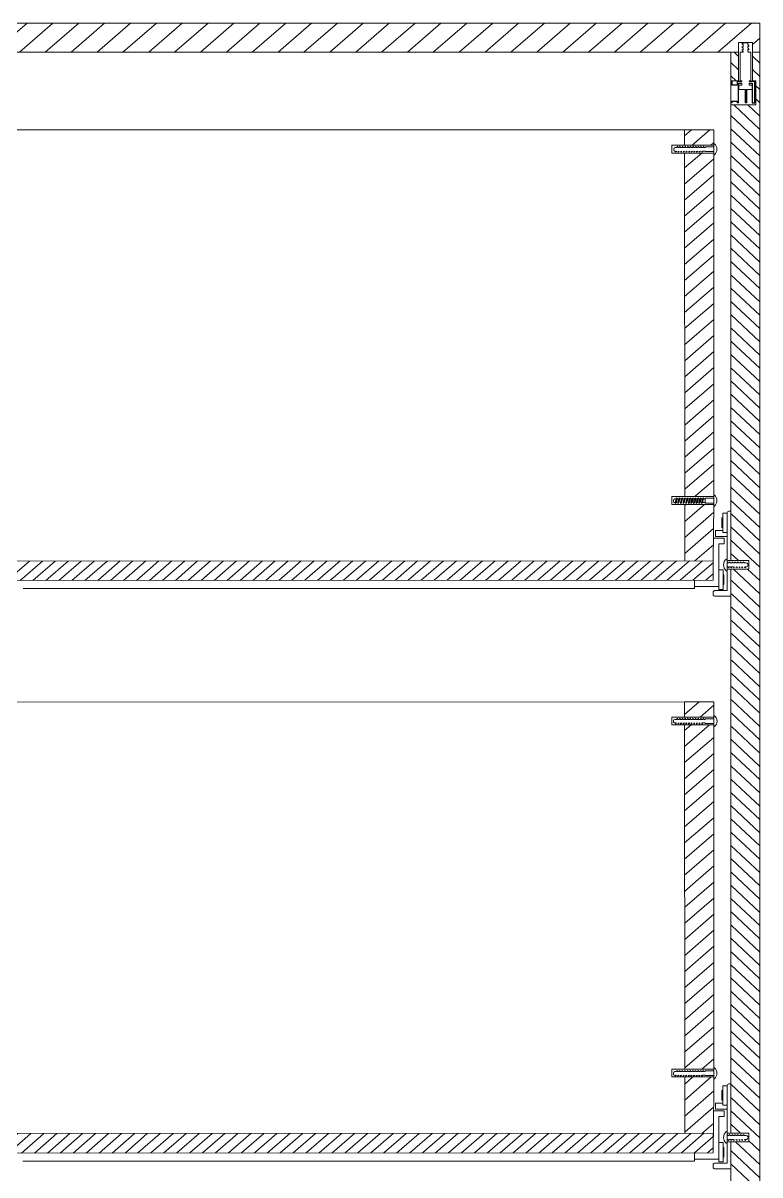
# Model space of a CAD drawing. Header units: millimetres. Extents: x -46 to 1613, y -146 to 808.
# Drawn here: x 1069.4 to 1107.4, y 364.9 to 424.3 of the extents above; entities that cross this region are included whole.
import ezdxf

# ---------------------------------------------------------------- set-up
doc = ezdxf.new("R2010")
doc.units = ezdxf.units.MM
doc.header["$MEASUREMENT"] = 0
doc.linetypes.add('ACAD_ISO04W100', pattern=[30, 24, -3, 0, -3])
for name, color, linetype, lineweight in [('elementi non sezionati', 8, 'Continuous', 18), ('elementi sezionati', 7, 'Continuous', 18), ('pareti sezionate', 7, 'Continuous', 18), ('retino', 11, 'Continuous', 18), ('riquadro viti', 2, 'Continuous', 18), ('viti e cerniere', 4, 'Continuous', 18)]:
    doc.layers.add(name, color=color, linetype=linetype, lineweight=lineweight)
doc.layers.add('viti sottili', color=4, linetype='Continuous')

msp = doc.modelspace()

# ---------------------------------------------------------------- hatches: boundary and pattern name
at = {"layer": 'retino', "linetype": 'ACAD_ISO04W100'}
h = msp.add_hatch(dxfattribs=at)
h.set_pattern_fill('ANSI31', color=256, scale=7, angle=176)
h.paths.add_polyline_path([(1106.259, 422.771), (1106.259, 423.27), (1106.981, 423.27), (1106.981, 422.771), (1107.359, 422.771), (1107.359, 424.271), (1029.359, 424.271), (1029.359, 422.771), (1029.74, 422.771), (1029.74, 423.27), (1030.462, 423.27), (1030.462, 422.771)])
h = msp.add_hatch(dxfattribs=at)
h.set_pattern_fill('ANSI31', color=256, scale=5, angle=176)
h.paths.add_polyline_path([(1031.741, 399.877), (1033.249, 399.877), (1033.241, 417.579), (1031.741, 417.579)])
h.paths.add_polyline_path([(1031.741, 418.771), (1031.741, 417.983), (1033.241, 417.983), (1033.241, 418.771)])
h.paths.add_polyline_path([(1031.772, 396.536), (1033.251, 396.537), (1033.25, 399.473), (1031.736, 399.473)])
h.paths.add_polyline_path([(1104.971, 417.978), (1104.971, 418.771), (1103.471, 418.771), (1103.471, 417.978)])
h.paths.add_polyline_path([(1104.971, 417.573), (1103.471, 417.573), (1103.479, 399.877), (1104.971, 399.877)])
h.paths.add_polyline_path([(1104.971, 398.731), (1104.971, 399.473), (1103.479, 399.473), (1103.481, 396.568), (1104.95, 396.569)])
h = msp.add_hatch(dxfattribs=at)
h.set_pattern_fill('ANSI31', color=256, scale=3.5, angle=176)
h.paths.add_polyline_path([(1067.347, 396.552), (1031.772, 396.536), (1031.772, 396.036), (1031.772, 395.536), (1067.348, 395.552)])
h.paths.add_polyline_path([(1069.347, 396.553), (1067.347, 396.552), (1067.348, 395.552), (1067.647, 395.552), (1069.348, 395.553)])
h.paths.add_polyline_path([(1104.939, 396.569), (1069.347, 396.553), (1069.348, 395.553), (1104.94, 395.569)])
h = msp.add_hatch(dxfattribs=at)
h.set_pattern_fill('ANSI31', color=256, scale=5, angle=176)
h.paths.add_polyline_path([(1031.747, 389.271), (1031.747, 388.517), (1033.247, 388.517), (1033.247, 389.271)])
h.paths.add_polyline_path([(1033.247, 388.112), (1031.747, 388.112), (1031.747, 370.377), (1033.255, 370.377)])
h.paths.add_polyline_path([(1033.255, 369.973), (1031.747, 369.973), (1031.747, 369.236), (1031.771, 367.036), (1033.257, 367.037)])
h.paths.add_polyline_path([(1103.471, 389.303), (1103.472, 388.515), (1104.971, 388.515), (1104.971, 388.728), (1104.971, 389.303)])
h.paths.add_polyline_path([(1104.971, 387.844), (1104.971, 388.111), (1103.472, 388.111), (1103.48, 370.377), (1104.971, 370.377), (1104.971, 370.448)])
h.paths.add_polyline_path([(1103.481, 367.068), (1104.95, 367.069), (1104.971, 369.248), (1104.971, 369.882), (1104.971, 369.882), (1104.971, 369.973), (1103.48, 369.973)])
h = msp.add_hatch(dxfattribs=at)
h.set_pattern_fill('ANSI31', color=256, scale=3.5, angle=176)
h.paths.add_polyline_path([(1067.359, 367.052), (1031.778, 367.036), (1031.778, 366.536), (1031.778, 366.036), (1067.359, 366.052)])
h.paths.add_polyline_path([(1069.359, 367.053), (1067.359, 367.052), (1067.359, 366.052), (1067.658, 366.052), (1069.359, 366.053)])
h.paths.add_polyline_path([(1104.94, 367.069), (1069.359, 367.053), (1069.359, 366.053), (1104.94, 366.069)])

# ---------------------------------------------------------------- linework, layer by layer
at = {"layer": 'elementi non sezionati', "ltscale": 0.7}
for p, q in [((1033.241, 418.771), (1103.471, 418.771)), ((1103.982, 395.536), (1103.982, 395.568)), ((1103.982, 395.237), (1103.982, 395.552)), ((1069.369, 395.137), (1103.982, 395.137)), ((1103.982, 395.137), (1103.982, 395.237)), ((1033.247, 389.271), (1103.471, 389.303)), ((1069.359, 365.637), (1103.982, 365.637)), ((1103.982, 365.737), (1103.982, 366.069)), ((1103.982, 365.637), (1103.982, 365.737))]:
    msp.add_line(p, q, dxfattribs=at)
at = {"layer": 'elementi sezionati', "ltscale": 0.7}
for p, q in [((1104.971, 399.473), (1104.939, 396.569)), ((1031.772, 396.536), (1104.939, 396.569)), ((1104.939, 396.569), (1104.94, 395.569)), ((1104.94, 395.569), (1031.772, 395.536)), ((1103.471, 389.303), (1103.472, 388.515)), ((1104.971, 388.728), (1104.971, 388.515)), ((1103.472, 388.111), (1103.48, 370.377)), ((1104.971, 387.844), (1104.971, 388.111)), ((1103.48, 369.973), (1103.481, 367.068)), ((1104.94, 367.069), (1104.94, 366.069))]:
    msp.add_line(p, q, dxfattribs=at)
for points in [[(1106.981, 422.771), (1107.359, 422.771), (1107.359, 424.271), (1029.359, 424.271), (1029.359, 422.771), (1029.74, 422.771)], [(1030.462, 422.771), (1106.259, 422.771)], [(1105.859, 422.771), (1105.859, 396.58)], [(1105.859, 333.167), (1105.859, 332.771), (1105.859, 329.271), (1107.359, 329.271), (1107.359, 422.771)], [(1103.471, 417.978), (1103.471, 418.771), (1104.971, 418.771), (1104.971, 417.978)], [(1103.479, 399.877), (1103.471, 417.573)], [(1104.971, 417.573), (1104.971, 399.877)], [(1103.481, 396.568), (1103.479, 399.473)], [(1105.859, 396.14), (1105.859, 367.08)], [(1103.471, 389.303), (1104.971, 389.303), (1104.971, 388.728)], [(1104.971, 387.844), (1104.971, 370.377)], [(1105.859, 366.639), (1105.859, 337.581)]]:
    msp.add_lwpolyline(points, dxfattribs=at)
at = {"layer": 'pareti sezionate', "ltscale": 0.7}
msp.add_line((1103.481, 396.568), (1103.479, 399.473), dxfattribs=at)
at = {"layer": 'pareti sezionate', "ltscale": 0.02}
for p, q in [((1104.971, 369.973), (1104.971, 369.248)), ((1104.971, 369.248), (1104.94, 366.069)), ((1031.778, 367.036), (1104.94, 367.069)), ((1104.94, 366.069), (1031.778, 366.036))]:
    msp.add_line(p, q, dxfattribs=at)
at = {"layer": 'retino', "linetype": 'Continuous', "ltscale": 0.7}
for p, q in [((1106.022, 422.771), (1106.259, 422.549)), ((1106.981, 422.56), (1107.359, 422.208)), ((1105.859, 422.239), (1106.259, 421.866)), ((1105.859, 421.556), (1106.138, 421.295)), ((1106.981, 421.877), (1107.359, 421.524)), ((1107.14, 421.044), (1107.359, 420.841)), ((1107.14, 420.36), (1107.359, 420.157)), ((1106.007, 420.05), (1107.359, 418.79)), ((1106.74, 420.05), (1107.359, 419.473)), ((1105.859, 419.505), (1107.359, 418.106)), ((1105.859, 418.821), (1107.359, 417.422)), ((1105.859, 418.137), (1107.359, 416.739)), ((1105.859, 417.454), (1107.359, 416.055)), ((1105.859, 416.77), (1107.359, 415.371)), ((1105.859, 416.086), (1107.359, 414.688)), ((1105.859, 415.403), (1107.359, 414.004)), ((1105.859, 414.719), (1107.359, 413.32)), ((1105.859, 414.035), (1107.359, 412.637)), ((1105.859, 413.352), (1107.359, 411.953)), ((1105.859, 412.668), (1107.359, 411.269)), ((1105.859, 411.984), (1107.359, 410.586)), ((1105.859, 411.301), (1107.359, 409.902)), ((1105.859, 410.617), (1107.359, 409.218)), ((1105.859, 409.933), (1107.359, 408.535)), ((1105.859, 409.25), (1107.359, 407.851)), ((1105.859, 408.566), (1107.359, 407.167)), ((1105.859, 407.882), (1107.359, 406.484)), ((1105.859, 407.199), (1107.359, 405.8)), ((1105.859, 406.515), (1107.359, 405.116)), ((1105.859, 405.831), (1107.359, 404.433)), ((1105.859, 405.148), (1107.359, 403.749)), ((1105.859, 404.464), (1107.359, 403.065)), ((1105.859, 403.78), (1107.359, 402.382)), ((1105.859, 403.097), (1107.359, 401.698)), ((1105.859, 402.413), (1107.359, 401.014)), ((1105.859, 401.729), (1107.359, 400.331)), ((1105.859, 401.046), (1107.359, 399.647)), ((1105.859, 400.362), (1107.359, 398.963)), ((1105.859, 399.678), (1107.359, 398.28)), ((1105.859, 398.995), (1107.359, 397.596)), ((1105.859, 398.311), (1107.359, 396.912)), ((1105.859, 397.627), (1107.359, 396.229)), ((1105.859, 396.944), (1106.249, 396.58)), ((1105.988, 396.14), (1107.359, 394.861)), ((1106.721, 396.139), (1107.359, 395.545)), ((1105.891, 395.546), (1107.359, 394.178)), ((1105.89, 394.864), (1107.359, 393.494)), ((1105.889, 394.181), (1107.359, 392.81)), ((1105.888, 393.498), (1107.359, 392.127)), ((1105.888, 392.815), (1107.359, 391.443)), ((1105.887, 392.132), (1107.359, 390.759)), ((1105.886, 391.449), (1107.359, 390.076)), ((1105.885, 390.766), (1107.359, 389.392)), ((1105.885, 390.083), (1107.359, 388.708)), ((1105.884, 389.4), (1107.359, 388.025)), ((1105.883, 388.717), (1107.359, 387.341)), ((1105.882, 388.034), (1107.359, 386.657)), ((1105.881, 387.351), (1107.359, 385.974)), ((1105.881, 386.668), (1107.359, 385.29)), ((1105.88, 385.985), (1107.359, 384.606)), ((1105.879, 385.302), (1107.359, 383.923)), ((1105.878, 384.619), (1107.359, 383.239)), ((1105.878, 383.936), (1107.359, 382.555)), ((1105.877, 383.253), (1107.359, 381.872)), ((1105.876, 382.571), (1107.359, 381.188)), ((1105.875, 381.888), (1107.359, 380.504)), ((1105.874, 381.205), (1107.359, 379.821)), ((1105.874, 380.522), (1107.359, 379.137)), ((1105.873, 379.839), (1107.359, 378.453)), ((1105.872, 379.156), (1107.359, 377.77)), ((1105.871, 378.473), (1107.359, 377.086)), ((1105.871, 377.79), (1107.359, 376.402)), ((1105.87, 377.107), (1107.359, 375.719)), ((1105.869, 376.424), (1107.359, 375.035)), ((1105.868, 375.741), (1107.359, 374.351)), ((1105.868, 375.058), (1107.359, 373.668)), ((1105.867, 374.375), (1107.359, 372.984)), ((1105.866, 373.692), (1107.359, 372.3)), ((1105.865, 373.009), (1107.359, 371.617)), ((1105.864, 372.326), (1107.359, 370.933)), ((1105.864, 371.643), (1107.359, 370.249)), ((1105.863, 370.96), (1107.359, 369.566)), ((1105.862, 370.278), (1107.359, 368.882)), ((1105.861, 369.595), (1107.359, 368.198)), ((1105.861, 368.912), (1107.359, 367.515)), ((1105.86, 368.229), (1107.359, 366.831)), ((1105.859, 367.546), (1106.359, 367.079)), ((1105.859, 366.179), (1107.359, 364.78)), ((1106.098, 366.639), (1107.359, 365.464)), ((1106.784, 366.683), (1107.359, 366.147)), ((1105.859, 365.495), (1107.359, 364.096))]:
    msp.add_line(p, q, dxfattribs=at)
at = {"layer": 'riquadro viti', "ltscale": 0.02}
for p, q in [((1104.971, 370.377), (1102.821, 370.377)), ((1102.821, 370.377), (1102.821, 369.973)), ((1102.821, 369.973), (1104.971, 369.973))]:
    msp.add_line(p, q, dxfattribs=at)
at = {"layer": 'riquadro viti', "ltscale": 0.7}
msp.add_lwpolyline([(1105.859, 420.05), (1107.14, 420.05), (1107.14, 421.295), (1106.981, 421.295), (1106.981, 423.27), (1106.259, 423.27), (1106.259, 421.295), (1105.859, 421.295)], dxfattribs=at)
at = {"layer": 'riquadro viti', "ltscale": 0.02}
for points in [[(1104.971, 417.978), (1102.809, 417.978), (1102.809, 417.573), (1104.971, 417.573)], [(1104.971, 399.877), (1102.821, 399.877), (1102.821, 399.473), (1104.971, 399.473)], [(1104.979, 388.515), (1102.809, 388.515), (1102.809, 388.111), (1104.979, 388.111)]]:
    msp.add_lwpolyline(points, dxfattribs=at)
at = {"layer": 'riquadro viti'}
for points in [[(1105.659, 396.58), (1106.784, 396.58), (1106.784, 396.139), (1105.659, 396.14)], [(1105.659, 367.08), (1106.784, 367.079), (1106.784, 366.639), (1105.659, 366.639)]]:
    msp.add_lwpolyline(points, dxfattribs=at)
at = {"layer": 'viti e cerniere'}
for p, q in [((1106.496, 423.219), (1106.426, 423.219)), ((1106.496, 423.145), (1106.426, 423.219)), ((1106.727, 423.252), (1106.496, 423.252)), ((1106.496, 423.252), (1106.496, 423.219)), ((1106.496, 423.05), (1106.496, 423.145)), ((1106.727, 423.157), (1106.727, 423.252)), ((1106.798, 423.083), (1106.727, 423.157)), ((1106.339, 422.777), (1106.496, 422.777)), ((1106.339, 421.286), (1106.339, 422.777)), ((1106.496, 423.05), (1106.426, 423.05)), ((1106.496, 422.977), (1106.426, 423.05)), ((1106.496, 422.808), (1106.426, 422.882)), ((1106.496, 422.882), (1106.426, 422.882)), ((1106.496, 422.882), (1106.496, 422.977)), ((1106.496, 422.777), (1106.496, 422.808)), ((1106.727, 422.988), (1106.727, 423.083)), ((1106.798, 423.083), (1106.727, 423.083)), ((1106.798, 422.915), (1106.727, 422.988)), ((1106.727, 422.82), (1106.727, 422.915)), ((1106.798, 422.915), (1106.727, 422.915)), ((1106.768, 422.777), (1106.727, 422.82)), ((1106.768, 422.777), (1106.889, 422.777)), ((1106.889, 422.777), (1106.889, 421.286)), ((1106.43, 421.286), (1106.339, 421.286)), ((1106.43, 421.253), (1106.43, 421.286)), ((1106.43, 421.067), (1106.43, 421.17)), ((1106.797, 421.253), (1106.797, 421.286)), ((1106.889, 421.286), (1106.797, 421.286)), ((1106.797, 421.067), (1106.797, 421.17)), ((1103.056, 417.864), (1102.979, 417.864)), ((1103.115, 417.921), (1103.056, 417.864)), ((1103.115, 417.921), (1103.115, 417.864)), ((1103.191, 417.864), (1103.115, 417.864)), ((1103.25, 417.921), (1103.191, 417.864)), ((1103.25, 417.921), (1103.25, 417.864)), ((1103.327, 417.864), (1103.25, 417.864)), ((1103.386, 417.921), (1103.327, 417.864)), ((1103.386, 417.921), (1103.386, 417.864)), ((1103.462, 417.864), (1103.386, 417.864)), ((1103.521, 417.921), (1103.462, 417.864)), ((1103.521, 417.921), (1103.521, 417.864)), ((1103.598, 417.864), (1103.521, 417.864)), ((1103.657, 417.921), (1103.598, 417.864)), ((1103.657, 417.921), (1103.657, 417.864)), ((1103.733, 417.864), (1103.657, 417.864)), ((1103.792, 417.921), (1103.733, 417.864)), ((1103.792, 417.921), (1103.792, 417.864)), ((1103.869, 417.864), (1103.792, 417.864)), ((1103.928, 417.921), (1103.869, 417.864)), ((1103.928, 417.921), (1103.928, 417.864)), ((1104.005, 417.864), (1103.928, 417.864)), ((1104.064, 417.921), (1104.005, 417.864)), ((1104.064, 417.921), (1104.064, 417.864)), ((1104.14, 417.864), (1104.064, 417.864)), ((1104.199, 417.921), (1104.14, 417.864)), ((1104.199, 417.921), (1104.199, 417.864)), ((1104.276, 417.864), (1104.199, 417.864)), ((1104.335, 417.921), (1104.276, 417.864)), ((1104.335, 417.921), (1104.335, 417.864)), ((1104.411, 417.864), (1104.335, 417.864)), ((1104.47, 417.921), (1104.411, 417.864)), ((1104.47, 417.921), (1104.47, 417.864)), ((1104.547, 417.864), (1104.47, 417.864)), ((1103.006, 417.678), (1102.942, 417.678)), ((1103.006, 417.678), (1103.006, 417.621)), ((1103.065, 417.678), (1103.006, 417.621)), ((1103.141, 417.678), (1103.141, 417.621)), ((1103.2, 417.678), (1103.141, 417.621)), ((1103.277, 417.678), (1103.277, 417.621)), ((1103.336, 417.678), (1103.277, 417.621)), ((1103.412, 417.678), (1103.412, 417.621)), ((1103.471, 417.678), (1103.412, 417.621)), ((1103.548, 417.678), (1103.548, 417.621)), ((1103.607, 417.678), (1103.548, 417.621)), ((1103.684, 417.678), (1103.684, 417.621)), ((1103.743, 417.678), (1103.684, 417.621)), ((1103.819, 417.678), (1103.819, 417.621)), ((1103.878, 417.678), (1103.819, 417.621)), ((1103.955, 417.678), (1103.955, 417.621)), ((1104.014, 417.678), (1103.955, 417.621)), ((1104.09, 417.678), (1104.09, 417.621)), ((1104.149, 417.678), (1104.09, 417.621)), ((1104.226, 417.678), (1104.226, 417.621)), ((1104.285, 417.678), (1104.226, 417.621)), ((1104.361, 417.678), (1104.361, 417.621)), ((1104.42, 417.678), (1104.361, 417.621)), ((1102.988, 399.571), (1102.925, 399.571)), ((1103.038, 399.758), (1102.962, 399.758)), ((1103.174, 399.758), (1103.097, 399.758)), ((1103.309, 399.758), (1103.233, 399.758)), ((1103.445, 399.758), (1103.369, 399.758)), ((1103.581, 399.758), (1103.504, 399.758)), ((1103.716, 399.758), (1103.64, 399.758)), ((1103.852, 399.758), (1103.775, 399.758)), ((1103.987, 399.758), (1103.911, 399.758)), ((1104.123, 399.758), (1104.046, 399.758)), ((1104.259, 399.758), (1104.182, 399.758)), ((1104.394, 399.758), (1104.318, 399.758)), ((1104.53, 399.758), (1104.453, 399.758)), ((1105.759, 399.117), (1105.859, 399.117)), ((1104.962, 397.731), (1105.518, 397.731)), ((1105.659, 396.49), (1105.695, 396.456)), ((1105.695, 396.456), (1105.776, 396.456)), ((1105.776, 396.516), (1105.838, 396.456)), ((1105.776, 396.516), (1105.776, 396.456)), ((1105.838, 396.456), (1105.92, 396.456)), ((1105.92, 396.516), (1105.982, 396.456)), ((1105.92, 396.516), (1105.92, 396.456)), ((1105.982, 396.456), (1106.063, 396.456)), ((1106.063, 396.516), (1106.126, 396.456)), ((1106.063, 396.516), (1106.063, 396.456)), ((1106.126, 396.456), (1106.207, 396.456)), ((1106.207, 396.516), (1106.27, 396.456)), ((1106.207, 396.516), (1106.207, 396.456)), ((1106.27, 396.456), (1106.351, 396.456)), ((1106.351, 396.516), (1106.414, 396.456)), ((1106.351, 396.516), (1106.351, 396.456)), ((1106.414, 396.456), (1106.495, 396.456)), ((1106.495, 396.516), (1106.557, 396.456)), ((1106.495, 396.516), (1106.495, 396.456)), ((1106.557, 396.456), (1106.638, 396.456)), ((1105.685, 396.258), (1105.748, 396.198)), ((1105.748, 396.258), (1105.829, 396.258)), ((1105.748, 396.258), (1105.748, 396.198)), ((1105.829, 396.258), (1105.891, 396.198)), ((1105.891, 396.258), (1105.973, 396.258)), ((1105.891, 396.258), (1105.891, 396.198)), ((1105.973, 396.258), (1106.035, 396.198)), ((1106.035, 396.258), (1106.035, 396.198)), ((1106.116, 396.258), (1106.179, 396.198)), ((1106.179, 396.258), (1106.179, 396.198)), ((1106.26, 396.258), (1106.323, 396.198)), ((1106.323, 396.258), (1106.323, 396.198)), ((1106.404, 396.258), (1106.466, 396.198)), ((1106.466, 396.258), (1106.466, 396.198)), ((1106.548, 396.258), (1106.61, 396.198)), ((1106.61, 396.258), (1106.674, 396.258)), ((1106.61, 396.258), (1106.61, 396.198)), ((1102.997, 388.21), (1102.934, 388.21)), ((1103.047, 388.396), (1102.97, 388.396)), ((1102.997, 388.21), (1102.997, 388.153)), ((1103.056, 388.21), (1102.997, 388.153)), ((1103.106, 388.453), (1103.047, 388.396)), ((1103.106, 388.453), (1103.106, 388.396)), ((1103.183, 388.396), (1103.106, 388.396)), ((1103.133, 388.21), (1103.133, 388.153)), ((1103.192, 388.21), (1103.133, 388.153)), ((1103.242, 388.453), (1103.183, 388.396)), ((1103.242, 388.453), (1103.242, 388.396)), ((1103.318, 388.396), (1103.242, 388.396)), ((1103.268, 388.21), (1103.268, 388.153)), ((1103.327, 388.21), (1103.268, 388.153)), ((1103.377, 388.453), (1103.318, 388.396)), ((1103.377, 388.453), (1103.377, 388.396)), ((1103.454, 388.396), (1103.377, 388.396)), ((1103.404, 388.21), (1103.404, 388.153)), ((1103.463, 388.21), (1103.404, 388.153)), ((1103.513, 388.453), (1103.454, 388.396)), ((1103.513, 388.453), (1103.513, 388.396)), ((1103.589, 388.396), (1103.513, 388.396)), ((1103.539, 388.21), (1103.539, 388.153)), ((1103.598, 388.21), (1103.539, 388.153)), ((1103.648, 388.453), (1103.589, 388.396)), ((1103.648, 388.453), (1103.648, 388.396)), ((1103.725, 388.396), (1103.648, 388.396)), ((1103.675, 388.21), (1103.675, 388.153)), ((1103.734, 388.21), (1103.675, 388.153)), ((1103.784, 388.453), (1103.725, 388.396)), ((1103.784, 388.453), (1103.784, 388.396)), ((1103.86, 388.396), (1103.784, 388.396)), ((1103.811, 388.21), (1103.811, 388.153)), ((1103.87, 388.21), (1103.811, 388.153)), ((1103.92, 388.453), (1103.86, 388.396)), ((1103.92, 388.453), (1103.92, 388.396)), ((1103.996, 388.396), (1103.92, 388.396)), ((1103.946, 388.21), (1103.946, 388.153)), ((1104.005, 388.21), (1103.946, 388.153)), ((1104.055, 388.453), (1103.996, 388.396)), ((1104.055, 388.453), (1104.055, 388.396)), ((1104.132, 388.396), (1104.055, 388.396)), ((1104.082, 388.21), (1104.082, 388.153)), ((1104.141, 388.21), (1104.082, 388.153)), ((1104.191, 388.453), (1104.132, 388.396)), ((1104.191, 388.453), (1104.191, 388.396)), ((1104.267, 388.396), (1104.191, 388.396)), ((1104.217, 388.21), (1104.217, 388.153)), ((1104.276, 388.21), (1104.217, 388.153)), ((1104.326, 388.453), (1104.267, 388.396)), ((1104.326, 388.453), (1104.326, 388.396)), ((1104.403, 388.396), (1104.326, 388.396)), ((1104.353, 388.21), (1104.353, 388.153)), ((1104.412, 388.21), (1104.353, 388.153)), ((1104.462, 388.453), (1104.403, 388.396)), ((1104.462, 388.453), (1104.462, 388.396)), ((1104.538, 388.396), (1104.462, 388.396)), ((1102.989, 370.072), (1102.926, 370.072)), ((1103.039, 370.258), (1102.962, 370.258)), ((1102.989, 370.072), (1102.989, 370.015)), ((1103.048, 370.072), (1102.989, 370.015)), ((1103.098, 370.314), (1103.039, 370.258)), ((1103.098, 370.314), (1103.098, 370.258)), ((1103.174, 370.258), (1103.098, 370.258)), ((1103.125, 370.072), (1103.125, 370.015)), ((1103.184, 370.072), (1103.125, 370.015)), ((1103.234, 370.314), (1103.174, 370.258)), ((1103.234, 370.314), (1103.234, 370.258)), ((1103.31, 370.258), (1103.234, 370.258)), ((1103.26, 370.072), (1103.26, 370.015)), ((1103.319, 370.072), (1103.26, 370.015)), ((1103.369, 370.314), (1103.31, 370.258)), ((1103.369, 370.314), (1103.369, 370.258)), ((1103.446, 370.258), (1103.369, 370.258)), ((1103.396, 370.072), (1103.396, 370.015)), ((1103.455, 370.072), (1103.396, 370.015)), ((1103.505, 370.314), (1103.446, 370.258)), ((1103.505, 370.314), (1103.505, 370.258)), ((1103.581, 370.258), (1103.505, 370.258)), ((1103.531, 370.072), (1103.531, 370.015)), ((1103.59, 370.072), (1103.531, 370.015)), ((1103.64, 370.314), (1103.581, 370.258)), ((1103.64, 370.314), (1103.64, 370.258)), ((1103.717, 370.258), (1103.64, 370.258)), ((1103.667, 370.072), (1103.667, 370.015)), ((1103.726, 370.072), (1103.667, 370.015)), ((1103.776, 370.314), (1103.717, 370.258)), ((1103.776, 370.314), (1103.776, 370.258)), ((1103.852, 370.258), (1103.776, 370.258)), ((1103.802, 370.072), (1103.802, 370.015)), ((1103.862, 370.072), (1103.802, 370.015)), ((1103.911, 370.314), (1103.852, 370.258)), ((1103.911, 370.314), (1103.911, 370.258)), ((1103.988, 370.258), (1103.911, 370.258)), ((1103.938, 370.072), (1103.938, 370.015)), ((1103.997, 370.072), (1103.938, 370.015)), ((1104.047, 370.314), (1103.988, 370.258)), ((1104.047, 370.314), (1104.047, 370.258)), ((1104.124, 370.258), (1104.047, 370.258)), ((1104.074, 370.072), (1104.074, 370.015)), ((1104.133, 370.072), (1104.074, 370.015)), ((1104.183, 370.314), (1104.124, 370.258)), ((1104.183, 370.314), (1104.183, 370.258)), ((1104.259, 370.258), (1104.183, 370.258)), ((1104.209, 370.072), (1104.209, 370.015)), ((1104.268, 370.072), (1104.209, 370.015)), ((1104.318, 370.314), (1104.259, 370.258)), ((1104.318, 370.314), (1104.318, 370.258)), ((1104.395, 370.258), (1104.318, 370.258)), ((1104.345, 370.072), (1104.345, 370.015)), ((1104.404, 370.072), (1104.345, 370.015)), ((1104.454, 370.314), (1104.395, 370.258)), ((1104.454, 370.314), (1104.454, 370.258)), ((1104.53, 370.258), (1104.454, 370.258)), ((1105.759, 369.616), (1105.859, 369.616)), ((1104.962, 368.23), (1105.518, 368.231)), ((1105.659, 366.99), (1105.695, 366.955)), ((1105.695, 366.955), (1105.776, 366.955)), ((1105.776, 367.015), (1105.838, 366.955)), ((1105.776, 367.015), (1105.776, 366.955)), ((1105.838, 366.955), (1105.92, 366.955)), ((1105.92, 367.015), (1105.982, 366.955)), ((1105.92, 367.015), (1105.92, 366.955)), ((1105.982, 366.955), (1106.063, 366.955)), ((1106.063, 367.015), (1106.126, 366.955)), ((1106.063, 367.015), (1106.063, 366.955)), ((1106.126, 366.955), (1106.207, 366.955)), ((1106.207, 367.015), (1106.27, 366.955)), ((1106.207, 367.015), (1106.207, 366.955)), ((1106.27, 366.955), (1106.351, 366.955)), ((1106.351, 367.015), (1106.414, 366.955)), ((1106.351, 367.015), (1106.351, 366.955)), ((1106.414, 366.955), (1106.495, 366.955)), ((1106.495, 367.015), (1106.557, 366.955)), ((1106.495, 367.015), (1106.495, 366.955)), ((1106.557, 366.955), (1106.638, 366.955)), ((1105.685, 366.758), (1105.748, 366.698)), ((1105.748, 366.758), (1105.829, 366.758)), ((1105.748, 366.758), (1105.748, 366.698)), ((1105.829, 366.758), (1105.891, 366.698)), ((1105.891, 366.758), (1105.973, 366.758)), ((1105.891, 366.758), (1105.891, 366.698)), ((1105.973, 366.758), (1106.035, 366.698)), ((1106.035, 366.758), (1106.035, 366.698)), ((1106.116, 366.758), (1106.179, 366.698)), ((1106.179, 366.758), (1106.179, 366.698)), ((1106.26, 366.758), (1106.323, 366.698)), ((1106.323, 366.758), (1106.323, 366.698)), ((1106.404, 366.758), (1106.466, 366.698)), ((1106.466, 366.758), (1106.466, 366.698)), ((1106.548, 366.758), (1106.61, 366.698)), ((1106.61, 366.758), (1106.674, 366.758)), ((1106.61, 366.758), (1106.61, 366.698))]:
    msp.add_line(p, q, dxfattribs=at)
at = {"layer": 'viti e cerniere', "ltscale": 0.7}
for p, q in [((1106.185, 420.153), (1106.258, 420.153)), ((1106.664, 420.153), (1106.591, 420.153)), ((1104.547, 417.892), (1104.971, 417.892)), ((1104.547, 417.892), (1104.547, 417.864)), ((1104.547, 417.678), (1104.42, 417.678)), ((1104.547, 417.678), (1104.547, 417.649)), ((1104.547, 417.649), (1104.971, 417.649)), ((1104.53, 399.571), (1104.403, 399.571)), ((1104.53, 399.786), (1104.971, 399.786)), ((1104.53, 399.786), (1104.53, 399.758)), ((1104.53, 399.758), (1104.53, 399.571)), ((1104.53, 399.571), (1104.53, 399.543)), ((1104.53, 399.543), (1104.971, 399.543)), ((1105.447, 398.024), (1105.447, 399.024)), ((1105.447, 399.024), (1105.659, 399.024)), ((1105.659, 395.036), (1105.659, 399.017)), ((1105.447, 398.774), (1105.397, 398.774)), ((1105.397, 398.774), (1105.397, 398.274)), ((1105.397, 398.274), (1105.447, 398.274)), ((1105.447, 398.118), (1105.067, 398.118)), ((1105.067, 398.118), (1105.067, 397.818)), ((1105.067, 397.818), (1105.659, 397.818)), ((1105.447, 398.024), (1105.659, 398.024)), ((1105.518, 397.731), (1105.518, 397.431)), ((1105.518, 397.431), (1105.241, 397.431)), ((1105.241, 397.431), (1105.241, 395.236)), ((1105.453, 396.094), (1105.241, 396.094)), ((1105.453, 396.094), (1105.453, 395.094)), ((1105.453, 395.844), (1105.503, 395.844)), ((1105.503, 395.844), (1105.503, 395.344)), ((1103.978, 395.258), (1103.978, 395.537)), ((1105.503, 395.344), (1105.453, 395.344)), ((1104.009, 395.236), (1105.241, 395.236)), ((1104.945, 394.836), (1104.945, 394.936)), ((1105.659, 395.036), (1105.045, 395.036)), ((1105.045, 394.736), (1105.859, 394.736)), ((1105.241, 395.094), (1105.241, 395.236)), ((1105.453, 395.094), (1105.241, 395.094)), ((1104.538, 388.21), (1104.412, 388.21)), ((1104.538, 388.424), (1104.979, 388.424)), ((1104.538, 388.424), (1104.538, 388.396)), ((1104.538, 388.21), (1104.538, 388.181)), ((1104.538, 388.181), (1104.979, 388.181)), ((1104.53, 370.072), (1104.404, 370.072)), ((1104.53, 370.286), (1104.971, 370.286)), ((1104.53, 370.286), (1104.53, 370.258)), ((1104.53, 370.072), (1104.53, 370.043)), ((1104.53, 370.043), (1104.971, 370.043)), ((1105.447, 369.274), (1105.397, 369.274)), ((1105.397, 369.274), (1105.397, 368.774)), ((1105.447, 368.524), (1105.447, 369.524)), ((1105.447, 369.524), (1105.659, 369.524)), ((1105.659, 365.536), (1105.659, 369.516)), ((1105.447, 368.618), (1105.067, 368.618)), ((1105.067, 368.618), (1105.067, 368.318)), ((1105.397, 368.774), (1105.447, 368.774)), ((1105.067, 368.318), (1105.659, 368.318)), ((1105.447, 368.524), (1105.659, 368.524)), ((1105.518, 368.231), (1105.518, 367.931)), ((1105.518, 367.931), (1105.241, 367.931)), ((1105.241, 367.931), (1105.241, 365.736)), ((1105.453, 366.594), (1105.241, 366.594)), ((1105.453, 366.594), (1105.453, 365.594)), ((1105.453, 366.344), (1105.503, 366.344)), ((1105.503, 366.344), (1105.503, 365.844)), ((1103.978, 365.757), (1103.978, 366.036)), ((1104.009, 365.736), (1105.241, 365.736)), ((1105.241, 365.594), (1105.241, 365.736)), ((1105.453, 365.594), (1105.241, 365.594)), ((1105.503, 365.844), (1105.453, 365.844)), ((1104.945, 365.336), (1104.945, 365.436)), ((1105.659, 365.536), (1105.045, 365.536)), ((1105.045, 365.236), (1105.859, 365.236))]:
    msp.add_line(p, q, dxfattribs=at)
at = {"layer": 'viti e cerniere'}
for points in [[(1106.43, 421.067), (1106.275, 421.067), (1106.275, 420.848), (1106.591, 420.848)], [(1106.664, 420.848), (1106.952, 420.848), (1106.952, 421.067), (1106.797, 421.067)], [(1103.097, 399.814), (1103.038, 399.758), (1102.988, 399.571), (1102.988, 399.515), (1103.097, 399.814), (1103.097, 399.758), (1103.047, 399.571), (1102.988, 399.515)], [(1103.233, 399.814), (1103.174, 399.758), (1103.124, 399.571), (1103.124, 399.515), (1103.233, 399.814), (1103.233, 399.758), (1103.183, 399.571), (1103.124, 399.515)], [(1103.369, 399.814), (1103.309, 399.758), (1103.26, 399.571), (1103.26, 399.515), (1103.369, 399.814), (1103.369, 399.758), (1103.319, 399.571), (1103.26, 399.515)], [(1103.504, 399.814), (1103.445, 399.758), (1103.395, 399.571), (1103.395, 399.515), (1103.504, 399.814), (1103.504, 399.758), (1103.454, 399.571), (1103.395, 399.515)], [(1103.64, 399.814), (1103.581, 399.758), (1103.531, 399.571), (1103.531, 399.515), (1103.64, 399.814), (1103.64, 399.758), (1103.59, 399.571), (1103.531, 399.515)], [(1103.775, 399.814), (1103.716, 399.758), (1103.666, 399.571), (1103.666, 399.515), (1103.775, 399.814), (1103.775, 399.758), (1103.725, 399.571), (1103.666, 399.515)], [(1103.911, 399.814), (1103.852, 399.758), (1103.802, 399.571), (1103.802, 399.515), (1103.911, 399.814), (1103.911, 399.758), (1103.861, 399.571), (1103.802, 399.515)], [(1104.046, 399.814), (1103.987, 399.758), (1103.937, 399.571), (1103.937, 399.515), (1104.046, 399.814), (1104.046, 399.758), (1103.997, 399.571), (1103.937, 399.515)], [(1104.182, 399.814), (1104.123, 399.758), (1104.073, 399.571), (1104.073, 399.515), (1104.182, 399.814), (1104.182, 399.758), (1104.132, 399.571), (1104.073, 399.515)], [(1104.318, 399.814), (1104.259, 399.758), (1104.209, 399.571), (1104.209, 399.515), (1104.318, 399.814), (1104.318, 399.758), (1104.268, 399.571), (1104.209, 399.515)], [(1104.453, 399.814), (1104.394, 399.758), (1104.344, 399.571), (1104.344, 399.515), (1104.453, 399.814), (1104.453, 399.758), (1104.403, 399.571), (1104.344, 399.515)]]:
    msp.add_lwpolyline(points, dxfattribs=at)
for points in [[(1104.971, 417.488), (1105.008, 417.488, 0.451416), (1105.008, 418.054), (1104.971, 418.054)], [(1104.971, 399.382), (1105.008, 399.382, 0.451416), (1105.008, 399.947), (1104.971, 399.947)], [(1105.659, 396.057), (1105.619, 396.057, -0.451416), (1105.619, 396.657), (1105.659, 396.657)], [(1104.979, 388.02), (1105.017, 388.02, 0.451416), (1105.017, 388.586), (1104.979, 388.586)], [(1104.971, 369.882), (1105.008, 369.882, 0.451416), (1105.008, 370.448), (1104.971, 370.448)], [(1105.659, 366.556), (1105.619, 366.556, -0.451416), (1105.619, 367.156), (1105.659, 367.156)]]:
    msp.add_lwpolyline(points, format="xyb", close=True, dxfattribs=at)
at = {"layer": 'viti e cerniere', "ltscale": 0.7}
for centre, radius, start, end in [((1103.018, 417.759), 0.111, 110.36734, 227.27523), ((1103.001, 399.653), 0.111, 110.36734, 227.27523), ((1106.646, 396.354), 0.102, 26.29076, 94.11013), ((1106.651, 396.353), 0.0976, 283.31596, 28.07811), ((1105.045, 394.936), 0.1, 90, 180), ((1105.045, 394.836), 0.1, 180, 270), ((1103.009, 388.292), 0.111, 110.36734, 227.27523), ((1103.001, 370.153), 0.111, 110.36734, 227.27523), ((1106.646, 366.853), 0.102, 26.29076, 94.11013), ((1106.651, 366.853), 0.0976, 283.31596, 28.07811), ((1105.045, 365.436), 0.1, 90, 180), ((1105.045, 365.336), 0.1, 180, 270)]:
    msp.add_arc(centre, radius, start, end, dxfattribs=at)
at = {"layer": 'viti e cerniere'}
for centre, radius, start, end in [((1105.759, 399.017), 0.1, 90, 180), ((1104.008, 395.267), 0.0309, 198.03104, 272.8648), ((1105.759, 369.516), 0.1, 90, 180), ((1104.008, 365.766), 0.0309, 198.03104, 272.8648)]:
    msp.add_arc(centre, radius, start, end, dxfattribs=at)
at = {"layer": 'viti sottili'}
for p, q in [((1105.859, 421.253), (1105.905, 421.253)), ((1105.905, 421.253), (1105.905, 421.078)), ((1106.185, 421.078), (1105.905, 421.078)), ((1106.185, 421.253), (1106.185, 421.078)), ((1106.43, 421.253), (1106.185, 421.253)), ((1106.258, 420.153), (1106.258, 421.17)), ((1106.258, 421.17), (1106.43, 421.17)), ((1106.591, 420.848), (1106.591, 420.153)), ((1106.664, 420.848), (1106.664, 420.153)), ((1106.815, 421.253), (1106.797, 421.253)), ((1106.797, 421.17), (1106.963, 421.169)), ((1107.09, 421.252), (1106.815, 421.253)), ((1106.963, 421.169), (1106.963, 420.152)), ((1107.09, 420.152), (1107.09, 421.252)), ((1105.905, 420.247), (1106.185, 420.247)), ((1105.905, 420.247), (1105.905, 420.153)), ((1106.185, 420.247), (1106.185, 420.153)), ((1105.905, 420.153), (1105.859, 420.153)), ((1106.963, 420.152), (1107.09, 420.152))]:
    msp.add_line(p, q, dxfattribs=at)

doc.saveas('drawing.dxf')
